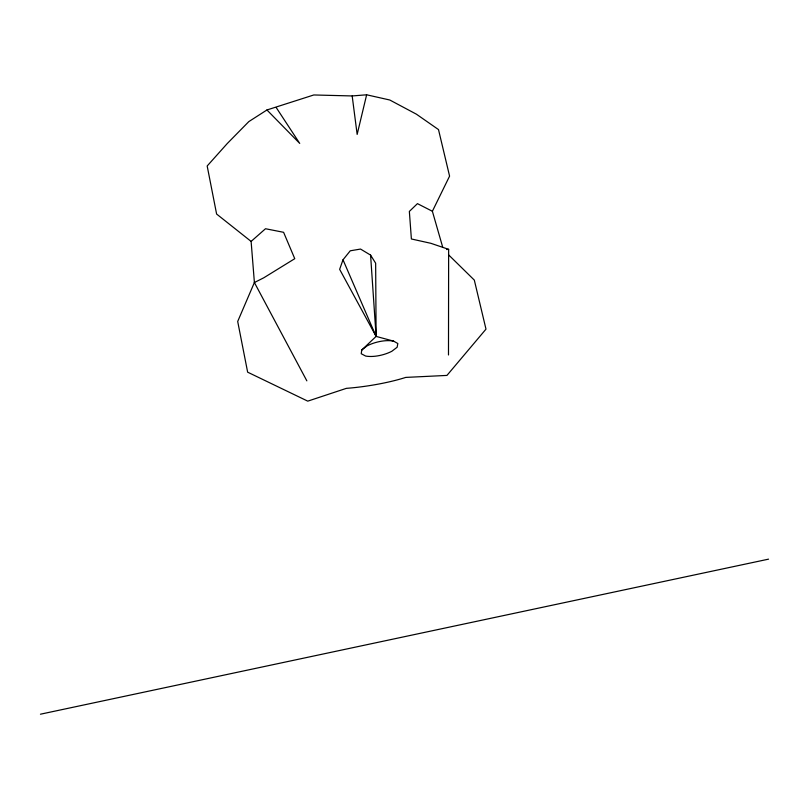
<?xml version="1.0" encoding="UTF-8"?>
<svg xmlns="http://www.w3.org/2000/svg" width="809" height="809" viewBox="0 0 809 809"><rect width="100%" height="100%" fill="white"/><g stroke="black" fill="none" stroke-linecap="round" stroke-linejoin="round"><path stroke-width="1.21" d="M448.489 354.979L448.641 249.344L430.873 243.307L411.387 238.979L409.354 211.432L417.444 203.635L432.38 211.27L442.766 247.392M361.734 350.024L361.239 353.735L365.617 356.041A21.651 9.03 -14.6 0 0 391.789 351.308L397.148 347.243L397.826 343.512L393.578 341.115L376.114 336.402L339.649 269.336L343.006 259.8L350.257 250.8L360.541 249.061L370.583 255.108L375.649 263.188L376.114 336.402L361.734 350.024L367.033 345.898A21.509 8.919 -14.5 0 1 393.578 341.115M432.38 211.27L449.582 176.129L438.498 129.582L416.382 114.17L389.776 100.003L366.639 94.795L357.153 134.415L352.178 95.947L313.801 94.966L266.94 109.973L248.818 121.603L227.258 143.537L207.175 165.987L216.61 214.041L251.114 241.416L254.4 282.533L306.844 380.847M254.582 282.068L237.694 321.466L247.645 372.17L307.754 401.143L346.363 388.35A59.279 11.245 -8.7 0 0 405.744 377.409L446.952 375.416L485.987 329.142L474.317 280.106L448.742 254.997M251.114 241.416L265.504 228.735L283.595 232.304L294.759 258.688L263.764 277.8L254.4 282.533M40.45 714.205L768.55 559.15M446.568 249.526L448.641 249.344M352.178 95.947L366.639 94.795M266.94 109.973L299.724 143.405L276.193 107.516M343.006 259.8L376.114 336.402L370.583 255.108"/></g></svg>
